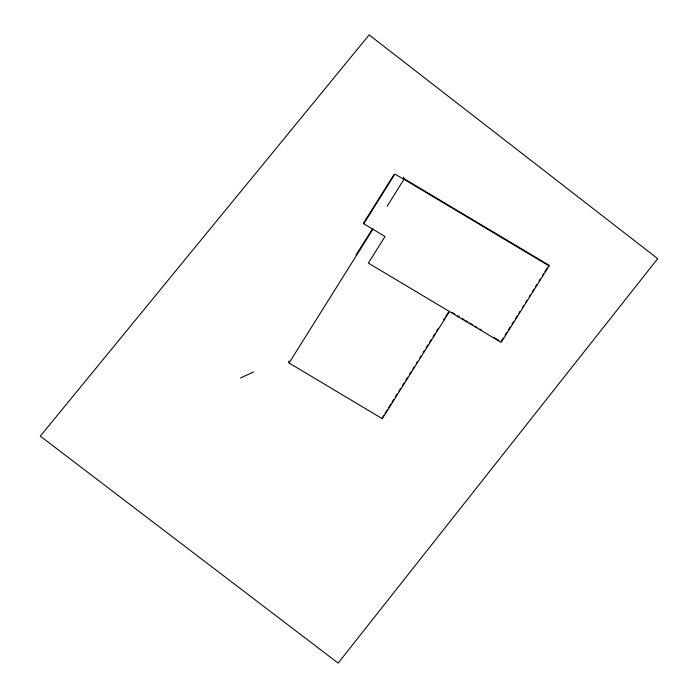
<?xml version="1.0" encoding="UTF-8"?>
<svg xmlns="http://www.w3.org/2000/svg" width="698" height="698" viewBox="0 0 698 698"><rect width="100%" height="100%" fill="white"/><g stroke="black" fill="none" stroke-linecap="round" stroke-linejoin="round"><path stroke-width="1.05" d="M393.759 174.884L363.579 223.046L363.754 223.796L385.034 236.509L368.37 263.102L501.173 342.421L549.09 265.947L548.925 265.196L403.889 178.575M363.754 223.796L394.928 174.038L403.889 179.386L403.418 177.318M403.488 177.196L403.959 179.264L387.137 206.329M449.46 311.535L382.303 418.678L289.077 363.004L372.898 229.232L372.732 228.508L355.971 255.058M382.722 417.029L383.874 415.179M385.034 413.338L387.346 409.639M388.507 407.789L390.828 404.098M391.979 402.249L393.716 399.474M395.452 396.708L397.188 393.934M398.924 391.168L400.661 388.393M402.397 385.619L404.133 382.853M405.87 380.078L407.615 377.304M409.351 374.538L411.087 371.764M412.823 368.989L414.56 366.223M416.296 363.449L417.448 361.599M419.768 357.908L420.92 356.059M423.241 352.359L424.401 350.518M426.138 347.744L427.874 344.969M429.61 342.203L431.347 339.429M433.083 336.654L434.819 333.888M436.555 331.114L438.292 328.339M443.5 320.024L444.661 318.183M445.813 316.334L448.133 312.634M501.583 340.755L503.31 337.989M505.047 335.232L506.774 332.466M508.51 329.7L510.247 326.934M511.974 324.169L513.711 321.403M515.438 318.646L517.174 315.88M518.902 313.114L520.054 311.273M522.366 307.582L523.517 305.741M525.83 302.06L526.99 300.21M529.293 296.528L530.454 294.687M532.181 291.921L533.918 289.155M535.645 286.389L536.797 284.548M539.109 280.866L540.261 279.017M542.573 275.335L543.733 273.494M544.885 271.653L547.197 267.962M240.496 377.984L253.557 371.973M403.959 179.264L549.09 265.947M452.06 312.442L454.826 314.1M457.6 315.758L459.45 316.857M462.216 318.515L464.065 319.614M465.915 320.722L467.756 321.822M469.606 322.921L472.38 324.579M475.146 326.236L476.996 327.336M479.762 328.994L481.611 330.093M493.617 337.265L499.157 340.572M382.138 417.954L382.303 418.678M288.64 361.049L289.077 363.004M657.699 258.67L338.129 663.1L40.301 436.137L369.146 34.9L657.699 258.67"/></g></svg>
